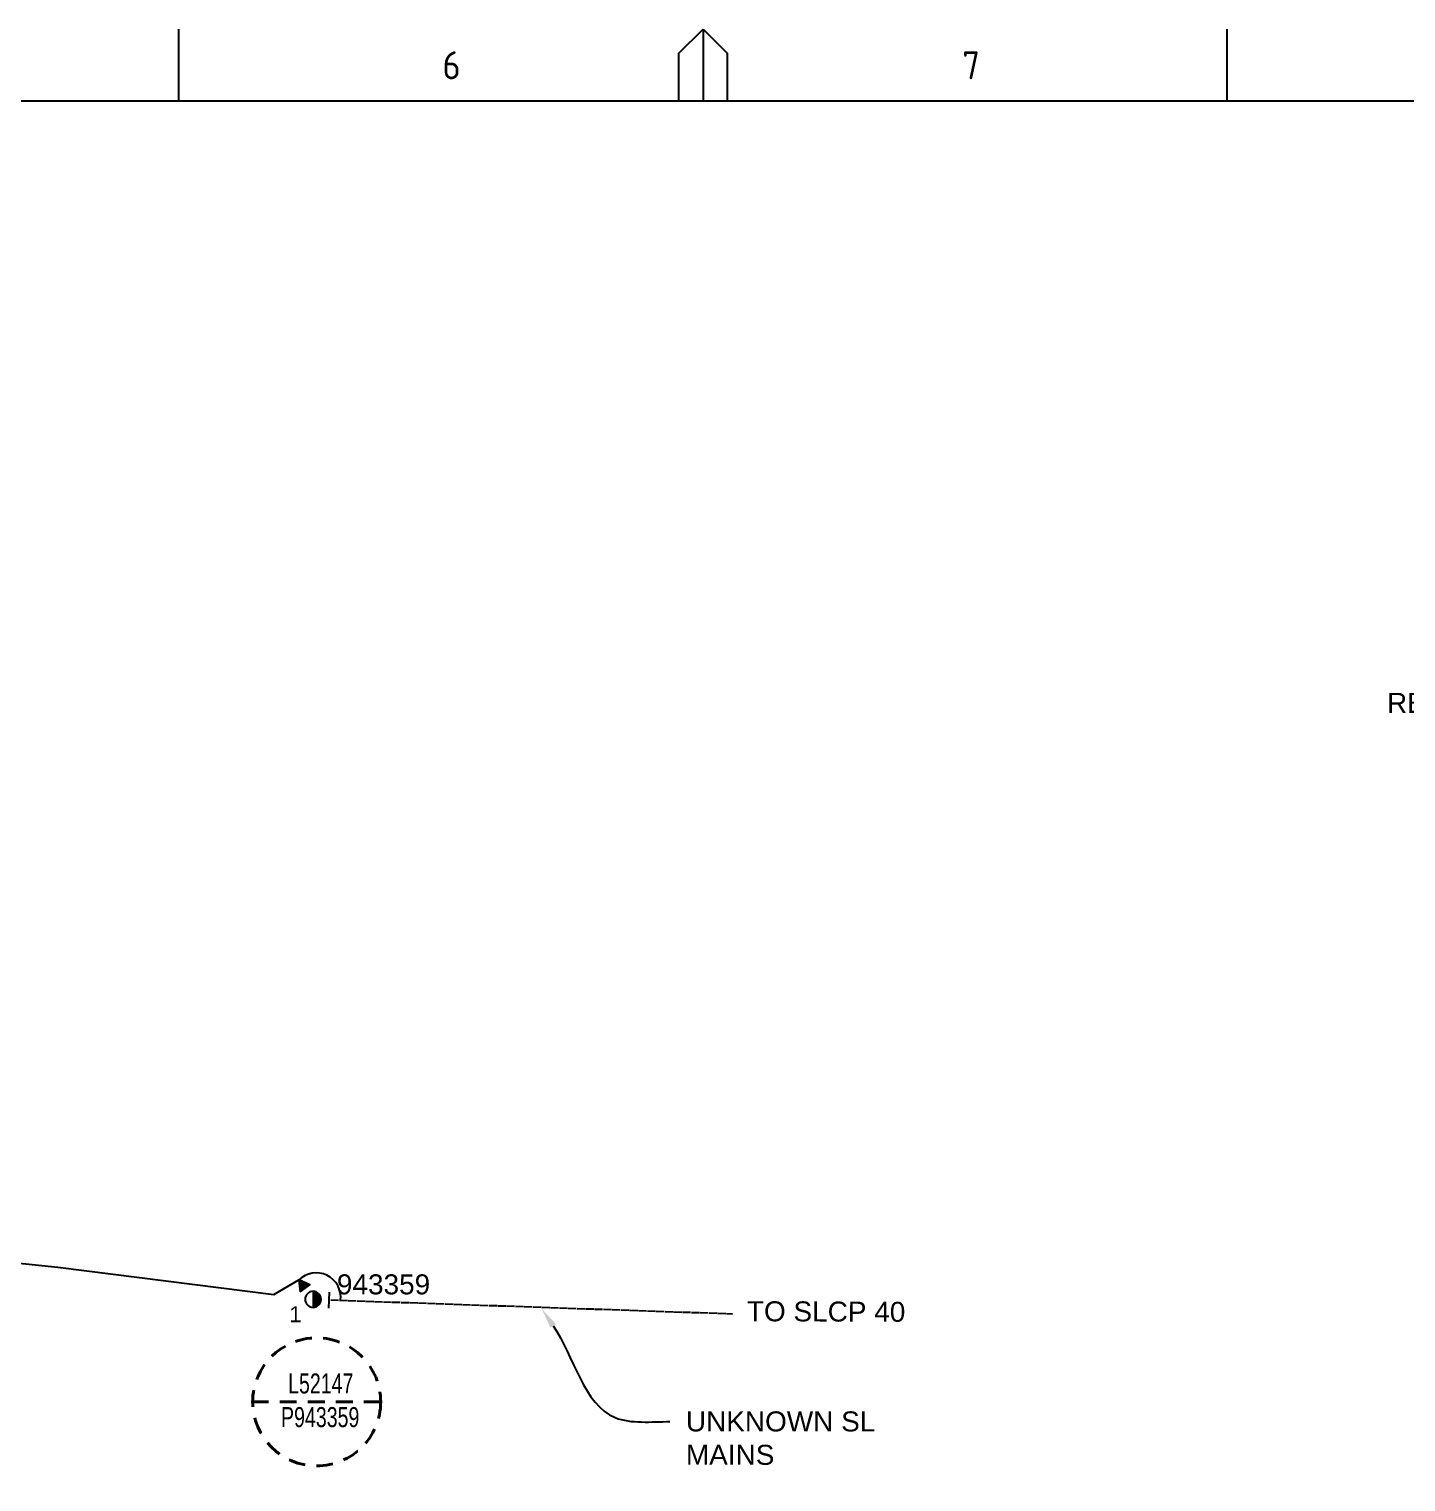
# Paper-space layout 'SHEET (3)' of a CAD drawing. Header units: metres, sheet in millimetres. Extents: x -21 to 813, y -3 to 583.
# Drawn here: x 311.9 to 484, y 401.9 to 583.4 of the extents above; entities that cross this region are included whole.
import ezdxf
from ezdxf import colors
from ezdxf.entities.mleader import LeaderData, LeaderLine
from ezdxf.enums import TextEntityAlignment as Align
from ezdxf.math import Vec2, Vec3

# ---------------------------------------------------------------- set-up
doc = ezdxf.new("R2010")
doc.units = ezdxf.units.M
doc.linetypes.add('Cable Exist OH', pattern=[1, 1, 0])
doc.linetypes.add('Dash', pattern=[5, 3, -2])
doc.layers.get('0').update_dxf_attribs({"color": 6})
for name, color, linetype in [('Equip_SP_SL_EXT', 7, 'Continuous'), ('Mains_LV_NEW_Hardwired', 2, 'Continuous'), ('Mains_SL_EXT', 7, 'Continuous'), ('Mains_SL_NEW_R6', 2, 'Continuous'), ('Notes', 7, 'Continuous'), ('SupportsOH_SP_TR_HV_LV_SL_NEW', 2, 'Continuous'), ('SupportsUG_SP_EXT', 7, 'Continuous')]:
    doc.layers.add(name, color=color, linetype=linetype)
doc.layers.add('Features_HIDE', color=1, linetype='Continuous', plot=False)
doc.styles.add('iecISOCP', font='isocp.shx')
doc.styles.add('POLE_LABEL', font='arial.ttf')
doc.styles.get("Standard").update_dxf_attribs({"font": 'arial.ttf'})
doc.linetypes.add('Cable 4', pattern='A,5.25,-0.1,["o",Standard,S=2,R=0,X=1.2,Y=-0.7],-4', length=9.35)

# ---------------------------------------------------------------- blocks, each defined once
blk = doc.blocks.new('A1_FRAME_TITLE')
at = {"layer": 'Notes', "color": 7, "linetype": 'Continuous'}
for p, q in [((351.17, 574.39), (351.17, 583.39)), ((413.68, 580.39), (416.68, 583.39)), ((416.68, 583.39), (416.68, 574.39)), ((416.68, 583.39), (419.68, 580.39)), ((482.19, 574.39), (482.19, 583.39)), ((413.68, 574.39), (413.68, 580.39)), ((419.68, 580.39), (419.68, 574.39))]:
    blk.add_line(p, q, dxfattribs=at)
at = {"layer": 'Notes', "color": 7, "linetype": 'Continuous', "flags": 128}
blk.add_lwpolyline([(824.37, 574.39), (149.5, 574.39)], dxfattribs=at)
at = {"color": 7}
blk.add_attdef('DRAFT_NUM', (29.9, 23.29), '', height=2.5, rotation=90, dxfattribs=at)
at = {"layer": 'Notes', "color": 7, "style": 'iecISOCP'}
for s, p in [('6', (384.13, 577.12)), ('7', (449.08, 577.12))]:
    blk.add_text(s, height=3.5, dxfattribs=at).set_placement(p)
at = {"layer": 'Notes', "color": 7, "style": 'iecISOCP', "flags": 8}
blk.add_attdef('VERSION_NO', text='', height=2.5, rotation=90, dxfattribs=at).set_placement((302.04, 43.81), align=Align.MIDDLE_CENTER)
at = {"layer": 'Notes', "color": 7, "style": 'iecISOCP'}
for tag, p in [('CAP_NO', (513.19, 43.46)), ('IE_NUM', (513.05, 37.81)), ('REF_No_1', (335.24, 32.31)), ('REF_1', (362.52, 32.31)), ('HV_SWITCH', (513.46, 32.16)), ('GEN_WO', (441.71, 31.76)), ('REF_No_2', (335.24, 26.31)), ('REF_2', (362.52, 26.31)), ('OH_WO', (441.71, 25.81)), ('UBD_REF', (513.05, 25.83)), ('REF_No_3', (335.24, 20.31)), ('REF_3', (362.52, 20.31)), ('UG_WO', (441.71, 20.05)), ('GIS_MAP_No', (513.05, 20.04)), ('REF_No_4', (335.24, 14.31)), ('REF_4', (362.52, 14.31)), ('HV_OP_DIAG', (513.33, 14.2)), ('SUB_WO', (441.71, 13.81)), ('LGA', (512.95, 7.78)), ('ExportID', (9.08, 2.39))]:
    blk.add_attdef(tag, p, '', height=2.5, dxfattribs=at)
for tag, height, p in [('T1', 3.5, (684.37, 39.47)), ('T2', 3.5, (684.37, 34.35)), ('scale', 2.5, (567.76, 33.27)), ('T3', 3.5, (684.37, 28.92)), ('DRAWN', 2.5, (567.76, 24.93)), ('T4', 3.5, (684.37, 23.66)), ('REV', 5, (820.05, 17.1)), ('T5', 3.5, (684.37, 18.23)), ('DATE', 2.5, (567.76, 16.88)), ('T6', 3.5, (684.37, 12.97)), ('DESIGN', 2.5, (605.62, 9.15)), ('CHD', 2.5, (567.76, 8.37))]:
    blk.add_attdef(tag, text='', height=height, dxfattribs=at).set_placement(p, align=Align.CENTER)
blk.add_attdef('NUM', text='', height=7, dxfattribs=at).set_placement((792.37, 20.12), align=Align.MIDDLE_CENTER)
for tag, p in [('NS', (790.71, 8.12)), ('SHTS', (805.41, 8.12))]:
    blk.add_attdef(tag, text='', height=2.5, dxfattribs=at).set_placement(p, align=Align.MIDDLE)
at = {"layer": 'Notes', "color": 7, "style": 'iecISOCP', "flags": 1}
for tag, p in [('ProjectType', (14.17, -26.8)), ('ProjectNumber', (23.56, -26.82)), ('DrawingNumber', (35.51, -26.8)), ('ProjectDescription', (47.56, -26.83)), ('ExportDate', (60.28, -26.79)), ('ExportUserName', (69.15, -26.8)), ('DesignerCompanyName', (81.48, -26.79)), ('ExportAreaOfInterest', (97.1, -26.81)), ('GIS_SUCCESS', (112, -26.78)), ('CAD_SUCCESS', (121.79, -26.78)), ('DEPOTCODE', (132.11, -26.88)), ('ExportCategories', (140.08, -26.8)), ('Comments', (154.38, -26.88))]:
    blk.add_attdef(tag, p, '', height=1, dxfattribs=at)
blk = doc.blocks.new('POLE_REPLACE_NEW')
for tag, height, flags, p in [('ASSET_NUM', 2.5, 8, (2, 2)), ('cLinedev', 0.2, 9, (1.5, -3.2)), ('LExisting', 0.2, 9, (1.5, -2.2)), ('LANTNUMBER', 0.2, 9, (1.5, -2.4)), ('LOther', 0.2, 9, (1.5, -2.6)), ('LRemove', 0.2, 9, (1.5, -2.8)), ('LEGEND', 0.2, 9, (1.5, -3)), ('pExisting', 0.2, 9, (1.5, -3.4)), ('PFNUMBER', 0.2, 9, (1.5, -3.6)), ('pNumber', 2, 8, (1.5, -4.4)), ('NEWPFNUMBER', 0.2, 9, (1.5, -3.8)), ('pFooting', 0.2, 9, (1.5, -4)), ('pNew', 0.2, 9, (1.5, -4.2)), ('pRelocate', 0.2, 9, (1.5, -4.6)), ('pRemove', 0.2, 9, (1.5, -4.8)), ('pReplace', 0.2, 9, (1.5, -5)), ('pStay', 0.2, 9, (1.5, -5.2)), ('pType', 0.2, 9, (1.5, -5.4)), ('cspan', 0.2, 9, (1.5, -5.6)), ('SUBURB', 0.2, 9, (1.5, -5.8)), ('STREETNAME', 0.2, 9, (1.5, -6)), ('OPERATED_BY', 0.2, 9, (1.5, -6.6)), ('Z', 0.2, 1, (1.5, -7)), ('LOCATION', 0.2, 9, (1.5, -6.2)), ('NOTES', 0.2, 9, (1.5, -6.4)), ('MAINTAINED_BY', 0.2, 9, (1.5, -6.8))]:
    blk.add_attdef(tag, text='', height=height, dxfattribs=dict(flags=flags)).set_placement(p, align=Align.MIDDLE_LEFT)
blk.add_wipeout([(0, 1), (-0.13, 0.99), (-0.25, 0.97), (-0.37, 0.93), (-0.48, 0.88), (-0.59, 0.81), (-0.68, 0.73), (-0.77, 0.64), (-0.84, 0.54), (-0.9, 0.43), (-0.95, 0.31), (-0.98, 0.19), (-1, 0.06), (-1, -0.06), (-0.98, -0.19), (-0.95, -0.31), (-0.9, -0.43), (-0.84, -0.54), (-0.77, -0.64), (-0.68, -0.73), (-0.59, -0.81), (-0.48, -0.88), (-0.37, -0.93), (-0.25, -0.97), (-0.13, -0.99), (0, -1), (0.13, -0.99), (0.25, -0.97), (0.37, -0.93), (0.48, -0.88), (0.59, -0.81), (0.68, -0.73), (0.77, -0.64), (0.84, -0.54), (0.9, -0.43), (0.95, -0.31), (0.98, -0.19), (1, -0.06), (1, 0.06), (0.98, 0.19), (0.95, 0.31), (0.9, 0.43), (0.84, 0.54), (0.77, 0.64), (0.68, 0.73), (0.59, 0.81), (0.48, 0.88), (0.37, 0.93), (0.25, 0.97), (0.13, 0.99)])
h = blk.add_hatch(color=256)
edge = h.paths.add_edge_path()
edge.add_arc((0, 0), 1, 270, 450)
edge.add_line((0, 1), (0, -1))
blk.add_lwpolyline([(0, 1), (0, -1)])
at = {"lineweight": -3}
blk.add_arc((0, 0), 1, 90, 270, dxfattribs=at)
blk.add_arc((0, 0), 1, 270, 90)
at = {"style": 'POLE_LABEL', "flags": 9}
blk.add_attdef('STRUCTURE_PLANT_NUMBER', text='', height=0.2, dxfattribs=at).set_placement((1.5, 0.24), align=Align.MIDDLE_LEFT)
at = {"flags": 9}
for tag, p in [('STREET_CODE', (1.5, 0)), ('OWNED_BY', (1.5, -0.2)), ('SPECIAL_USE', (1.5, -0.6)), ('STATE', (1.5, -0.8)), ('cLV', (1.5, -1.2)), ('cHV', (1.5, -1.8)), ('PARENT', (1.5, -0.4)), ('USAGE', (1.5, -1)), ('hDepth', (1.5, -1.4)), ('hDia', (1.5, -1.6)), ('LBRACKET', (1.5, -2))]:
    blk.add_attdef(tag, text='', height=0.2, dxfattribs=at).set_placement(p, align=Align.MIDDLE_LEFT)
blk = doc.blocks.new('*U244')
for tag, flags, p in [('CONNECTOR_TYPE', 9, (1.5, 0)), ('CONSTRUCTED_VOLTAGE', 9, (1.5, -0.2)), ('OPERATING_VOLTAGE', 9, (1.5, -0.6)), ('ORIENTATION', 9, (1.5, -0.8)), ('OWNED_BY', 9, (1.5, -1)), ('OPERATED_BY', 9, (1.5, -1.2)), ('STATE', 9, (1.5, -1.6)), ('NO_PHASES', 9, (1.5, -0.4)), ('MAINTAINED_BY', 9, (1.5, -1.4)), ('USAGE', 9, (1.5, -1.8)), ('Z', 1, (1.5, -2.2)), ('NOTES', 9, (1.5, -2))]:
    blk.add_attdef(tag, text='', height=0.2, dxfattribs=dict(flags=flags)).set_placement(p, align=Align.MIDDLE_LEFT)
blk.add_wipeout([(-0.12, 0.22), (1.64, 1.12), (1.87, 0.67), (0.12, -0.22)])
blk.add_line((2.21, 0.01), (1.3, 1.79))
blk = doc.blocks.new('SLANTERN_NUM_EXT')
blk.add_wipeout([(-0.31, 10), (-0.94, 9.96), (-1.57, 9.88), (-2.18, 9.76), (-2.79, 9.61), (-3.39, 9.41), (-3.97, 9.18), (-4.54, 8.91), (-5.09, 8.61), (-5.62, 8.27), (-6.13, 7.91), (-6.62, 7.5), (-7.07, 7.07), (-7.5, 6.62), (-7.91, 6.13), (-8.27, 5.62), (-8.61, 5.09), (-8.91, 4.54), (-9.18, 3.97), (-9.41, 3.39), (-9.61, 2.79), (-9.76, 2.18), (-9.88, 1.57), (-9.96, 0.94), (-10, 0.31), (-10, -0.31), (-9.96, -0.94), (-9.88, -1.57), (-9.76, -2.18), (-9.61, -2.79), (-9.41, -3.39), (-9.18, -3.97), (-8.91, -4.54), (-8.61, -5.09), (-8.27, -5.62), (-7.91, -6.13), (-7.5, -6.62), (-7.07, -7.07), (-6.62, -7.5), (-6.13, -7.91), (-5.62, -8.27), (-5.09, -8.61), (-4.54, -8.91), (-3.97, -9.18), (-3.39, -9.41), (-2.79, -9.61), (-2.18, -9.76), (-1.57, -9.88), (-0.94, -9.96), (-0.31, -10), (0.31, -10), (0.94, -9.96), (1.57, -9.88), (2.18, -9.76), (2.79, -9.61), (3.39, -9.41), (3.97, -9.18), (4.54, -8.91), (5.09, -8.61), (5.62, -8.27), (6.13, -7.91), (6.62, -7.5), (7.07, -7.07), (7.5, -6.62), (7.91, -6.13), (8.27, -5.62), (8.61, -5.09), (8.91, -4.54), (9.18, -3.97), (9.41, -3.39), (9.61, -2.79), (9.76, -2.18), (9.88, -1.57), (9.96, -0.94), (10, -0.31), (10, 0.31), (9.96, 0.94), (9.88, 1.57), (9.76, 2.18), (9.61, 2.79), (9.41, 3.39), (9.18, 3.97), (8.91, 4.54), (8.61, 5.09), (8.27, 5.62), (7.91, 6.13), (7.5, 6.62), (7.07, 7.07), (6.62, 7.5), (6.13, 7.91), (5.62, 8.27), (5.09, 8.61), (4.54, 8.91), (3.97, 9.18), (3.39, 9.41), (2.79, 9.61), (2.18, 9.76), (1.57, 9.88), (0.94, 9.96), (0.31, 10)])
at = {"linetype": 'Dash', "lineweight": 40, "ltscale": 0.7}
blk.add_line((8, 0), (-8, 0), dxfattribs=at)
blk.add_circle((0, 0), 8, dxfattribs=at)
at = {"lineweight": 40, "width": 0.7}
for tag, p in [('SNUMBER', (0.51, 1.05)), ('CNUMBER', (0.44, -3.15))]:
    blk.add_attdef(tag, text='', height=2.5, dxfattribs=at).set_placement(p, align=Align.CENTER)
at = {"lineweight": 40, "flags": 1}
blk.add_attdef('Z', (0, 0), '', height=0.2, dxfattribs=at)
blk = doc.blocks.new('UGOH_NEW')
blk.add_hatch(color=256).paths.add_polyline_path([(-0.75, 1.7), (0.75, 1.7), (0, 3)])
blk.add_lwpolyline([(-0.75, 1.7), (0.75, 1.7), (0, 3)], close=True)
for tag, flags, p in [('CONSTRUCTED_VOLTAGE', 9, (1.5, 0)), ('ACTUAL_STATUS', 9, (1.5, -1.6)), ('OPERATING_VOLTAGE', 9, (1.5, -0.2)), ('ORIENTATION', 9, (1.5, -0.4)), ('STATE', 9, (1.5, -0.6)), ('OWNED_BY', 9, (1.5, -1)), ('OPERATED_BY', 9, (1.5, -1.2)), ('USAGE', 9, (1.5, -0.8)), ('MAINTAINED_BY', 9, (1.5, -1.4)), ('NUMBER_OF_PHASES', 9, (1.5, -1.8)), ('TYPE', 1, (1.5, -2))]:
    blk.add_attdef(tag, text='', height=0.2, dxfattribs=dict(flags=flags)).set_placement(p, align=Align.MIDDLE_LEFT)

psp = doc.layouts.new('SHEET (3)')

# ---------------------------------------------------------------- linework, layer by layer
at = {"layer": 'Mains_SL_EXT', "linetype": 'Cable Exist OH'}
psp.add_lwpolyline([(347.41, 424.74), (399.81, 422.94)], dxfattribs=at)
at = {"layer": 'Mains_SL_NEW_R6', "linetype": 'Cable 4', "flags": 128}
psp.add_lwpolyline([(218.55, 444.09), (258.75, 435.77), (258.75, 435.77), (298.7, 430.52), (315.51, 428.74), (342.5, 425.36), (345.64, 427.16)], dxfattribs=at)

# ---------------------------------------------------------------- block references
at = {"layer": 'SupportsUG_SP_EXT'}
psp.add_blockref('A1_FRAME_TITLE', (-20.55, 0), dxfattribs=at)

# ---------------------------------------------------------------- leaders
at = {"layer": 'Notes'}
ml = psp.add_multileader_mtext('Standard', dxfattribs=at)
ml.set_content('TO SLCP 40', color=256)
ml.set_leader_properties()
ml.build(insert=Vec2(0, 0))
ml.multileader.update_dxf_attribs({"leader_type": 0, "arrow_head_size": 2.5})
ctx = ml.context
ctx.base_point, ctx.char_height, ctx.arrow_head_size, ctx.plane_origin, ctx.plane_x_axis, ctx.plane_y_axis = Vec3(399.61, 423.24), 2.5, 2.5, Vec3(383.15, 432.42), Vec3(0.999991, -0.004245), Vec3(0.004245, 0.999991)
notes = []
notes.append((ctx, [(0, (1, 1, 0), (391.61, 423.28), (0.999991, -0.004245), 8, [(0, [(375.29, 439.85), (386.47, 431.33)], 0, [])])]))
ctx.mtext.insert, ctx.mtext.text_direction, ctx.mtext.rotation, ctx.mtext.width, ctx.mtext.flow_direction = Vec3(401.62, 424.51), Vec3(0.999991, -0.004245), 6.278941, 21.5139, 5
for ctx, leaders in notes:
    for number, flags, end, landing, length, lines in leaders:
        leader = LeaderData()
        leader.index, (leader.has_last_leader_line, leader.has_dogleg_vector, leader.attachment_direction) = number, flags
        leader.last_leader_point, leader.dogleg_vector, leader.dogleg_length = Vec3(end), Vec3(landing), length
        for number, points, colour, breaks in lines:
            line = LeaderLine()
            line.index, line.vertices, line.color, line.breaks = number, Vec3.list(points), colors.encode_raw_color(colour), breaks
            leader.lines.append(line)
        ctx.leaders.append(leader)

# ---------------------------------------------------------------- next in the draw order: block references
at = {"layer": 'Equip_SP_SL_EXT', "xscale": -1, "rotation": 203.7761867019062}
psp.add_blockref('*U244', (347.41, 424.74), dxfattribs=at)

# ---------------------------------------------------------------- next in the draw order: leaders
at = {"layer": 'Notes'}
ml = psp.add_multileader_mtext('Standard', dxfattribs=at)
ml.set_content('TO END OF CIRCUIT', color=256)
ml.set_leader_properties()
ml.build(insert=Vec2(0, 0))
ml.multileader.update_dxf_attribs({"leader_type": 0, "arrow_head_size": 2.5})
ctx = ml.context
ctx.base_point, ctx.char_height, ctx.arrow_head_size, ctx.plane_origin, ctx.plane_x_axis, ctx.plane_y_axis = Vec3(485.68, 535.18), 2.5, 2.5, Vec3(469.67, 545.13), Vec3(0.998657, -0.051812), Vec3(0.051812, 0.998657)
notes = []
notes.append((ctx, [(0, (1, 1, 0), (477.69, 535.6), (0.998657, -0.051812), 8, [(0, [(462.18, 552.93), (472.94, 543.88)], 0, [])])]))
ctx.mtext.insert, ctx.mtext.text_direction, ctx.mtext.rotation, ctx.mtext.width, ctx.mtext.flow_direction = Vec3(487.74, 536.35), Vec3(0.998657, -0.051812), 6.23135, 21.5726, 5
ctx.mtext.has_bg_fill, ctx.mtext.bg_color, ctx.mtext.bg_scale_factor, ctx.mtext.bg_transparency, ctx.mtext.use_window_bg_color = 1, -1027028792, 1.5, 0, 1
ml = psp.add_multileader_mtext('Standard', dxfattribs=at)
ml.set_content('EXISTING 7/4.50 (MER)\\PRE-TENSION TO ST TABLE 5', color=256)
ml.set_leader_properties()
ml.build(insert=Vec2(0, 0))
ml.multileader.update_dxf_attribs({"leader_type": 2, "arrow_head_size": 2.5})
ctx = ml.context
ctx.base_point, ctx.char_height, ctx.arrow_head_size, ctx.plane_origin = Vec3(480, 503.38), 2.5, 2.5, Vec3(557.03, 522.49)
ctx.text_align_type = 2
notes.append((ctx, [(1, (1, 1, 0), (539.32, 503.38), (-1, 0), 8, [(0, [(556.18, 494.26), (537.21, 503.09)], 0, [])])]))
ctx.mtext.insert, ctx.mtext.width, ctx.mtext.alignment, ctx.mtext.flow_direction = Vec3(529.32, 504.65), 50.0542, 3, 5
ctx.mtext.has_bg_fill, ctx.mtext.bg_color, ctx.mtext.bg_scale_factor, ctx.mtext.bg_transparency, ctx.mtext.use_window_bg_color = 1, -1027028792, 1.5, 0, 1
ml = psp.add_multileader_mtext('Standard', dxfattribs=at)
ml.set_content('UNKNOWN SL MAINS', color=256)
ml.set_leader_properties()
ml.build(insert=Vec2(0, 0))
ml.multileader.update_dxf_attribs({"leader_type": 2, "arrow_head_size": 2.5})
ctx = ml.context
ctx.base_point, ctx.char_height, ctx.arrow_head_size, ctx.plane_origin = Vec3(391.99, 409.47), 2.5, 2.5, Vec3(370.13, 428.57)
notes.append((ctx, [(0, (1, 1, 0), (383.99, 409.47), (1, 0), 8, [(0, [(376, 423.52), (385.15, 409.97)], 0, [])])]))
ctx.mtext.insert, ctx.mtext.width, ctx.mtext.flow_direction = Vec3(393.99, 410.74), 26.1941, 5
ctx.mtext.has_bg_fill, ctx.mtext.bg_color, ctx.mtext.bg_scale_factor, ctx.mtext.bg_transparency, ctx.mtext.use_window_bg_color = 1, -1027028792, 1.5, 0, 1
for ctx, leaders in notes:
    for number, flags, end, landing, length, lines in leaders:
        leader = LeaderData()
        leader.index, (leader.has_last_leader_line, leader.has_dogleg_vector, leader.attachment_direction) = number, flags
        leader.last_leader_point, leader.dogleg_vector, leader.dogleg_length = Vec3(end), Vec3(landing), length
        for number, points, colour, breaks in lines:
            line = LeaderLine()
            line.index, line.vertices, line.color, line.breaks = number, Vec3.list(points), colors.encode_raw_color(colour), breaks
            leader.lines.append(line)
        ctx.leaders.append(leader)

# ---------------------------------------------------------------- next in the draw order: block references
at = {"layer": 'SupportsOH_SP_TR_HV_LV_SL_NEW'}
ref = psp.add_blockref('POLE_REPLACE_NEW', (347.41, 424.74), dxfattribs=at)
ref.add_attrib('ASSET_NUM', '943359', dxfattribs={"layer": 'Features_HIDE', "height": 2.5}).set_placement((350.39, 426.61), align=Align.MIDDLE_LEFT)
ref.add_attrib('pNumber', '1', dxfattribs={"layer": '0', "height": 2}).set_placement((344.43, 422.88), align=Align.MIDDLE_LEFT)

# ---------------------------------------------------------------- next in the draw order: linework, layer by layer
at = {"layer": 'Mains_LV_NEW_Hardwired', "linetype": 'Continuous'}
psp.add_arc((347.8, 424.98), 3.07, 353.2947, 134.7595, dxfattribs=at)

# ---------------------------------------------------------------- next in the draw order: block references
at = {"layer": 'Equip_SP_SL_EXT'}
psp.add_blockref('SLANTERN_NUM_EXT', (347.86, 411.93), dxfattribs=at).add_auto_attribs({'SNUMBER': 'L52147', 'CNUMBER': 'P943359'})
at = {"layer": 'Notes', "linetype": 'Cable 4', "rotation": 35.97962372983186}
psp.add_blockref('UGOH_NEW', (347.4, 424.74), dxfattribs=at)

doc.saveas('drawing.dxf')
